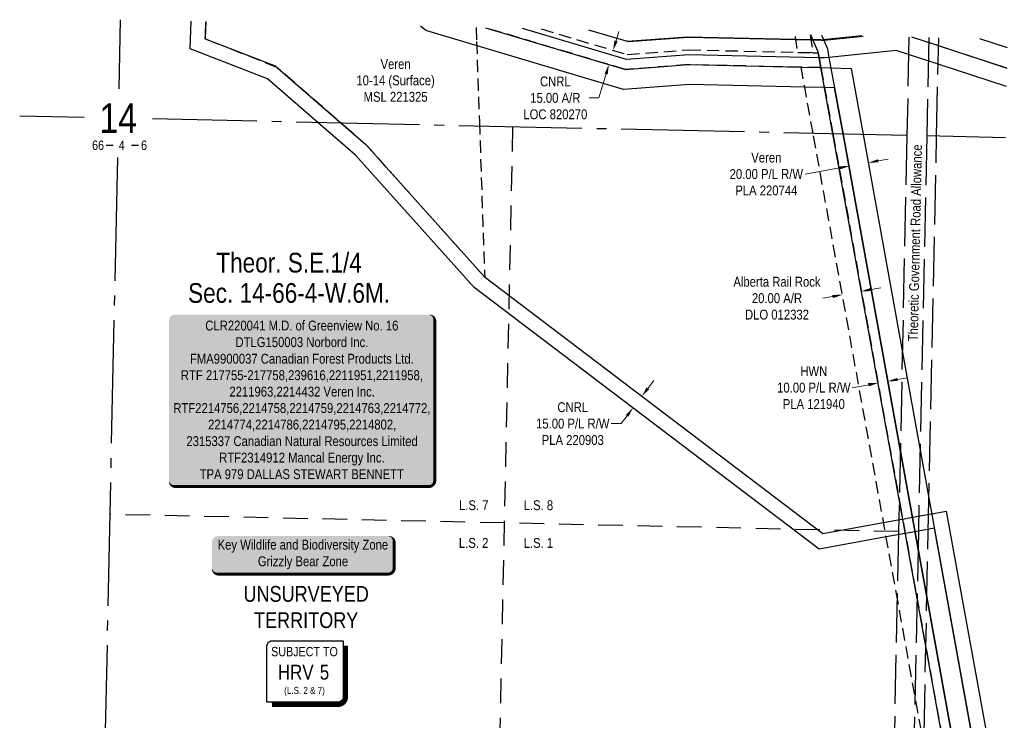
# Model space of a CAD drawing. Extents: x 402405 to 407247, y 6062080 to 6065864.
# Drawn here: x 403836 to 404839, y 6063213 to 6063926 of the extents above; entities that cross this region are included whole.
import ezdxf
from ezdxf.enums import TextEntityAlignment as Align

# ---------------------------------------------------------------- set-up
doc = ezdxf.new("R2010")
doc.units = 0
doc.header["$LTSCALE"] = 5
doc.header["$PDSIZE"] = 0.5
for name, pattern in [('foc-ACCESSROAD', [3.75, 2.5, -1.25]), ('foc-LSD', [8, 5, -3]), ('foc-QUARTERLINE', [33, 25, -3, 2, -3]), ('foc-UNSURVEYED', [12.5, 10, -2.5])]:
    doc.linetypes.add(name, pattern=pattern)
doc.layers.get('Defpoints').update_dxf_attribs({"color": 9})
for name, color, linetype in [('10', 1, 'Continuous'), ('9', 3, 'Continuous'), ('AS-SURFACE IMPACT', 7, 'Continuous'), ('AS-WILDLIFE-BLOCK', 131, 'Continuous'), ('C-AR', 13, 'foc-ACCESSROAD'), ('C-RW', 13, 'Continuous'), ('C-SYMBOL', 7, 'Continuous'), ('CG-NOTES', 7, 'Continuous'), ('CTW', 7, 'Continuous'), ('F-AR', 190, 'foc-ACCESSROAD'), ('F-RW', 190, 'Continuous'), ('F-WS', 190, 'foc-ACCESSROAD'), ('L-ROAD-T', 7, 'Continuous'), ('L-SECLBL', 7, 'Continuous'), ('L-SECQ', 8, 'foc-QUARTERLINE'), ('L-SECTION-LSD', 7, 'foc-LSD'), ('L-UNS-T', 3, 'Continuous'), ('L-USEC', 7, 'foc-UNSURVEYED'), ('PLA', 7, 'Continuous')]:
    doc.layers.add(name, color=color, linetype=linetype)
for name, color, linetype, lineweight in [('C-RW-T', 13, 'Continuous', 9), ('F-AR-T', 190, 'Continuous', 9), ('F-RW-T', 190, 'Continuous', 9), ('F-WS-T', 190, 'Continuous', 9)]:
    doc.layers.add(name, color=color, linetype=linetype, lineweight=lineweight)
doc.styles.add('100L', font='ARIALN.TTF', dxfattribs={"height": 11})
doc.styles.add('175L', font='ARIALN.TTF', dxfattribs={"height": 20})
doc.styles.add('80', font='ARIALN.TTF', dxfattribs={"height": 10})
doc.styles.add('80CG', font='ARIALN.TTF', dxfattribs={"height": 10})
doc.styles.add('80L', font='ARIALN.TTF', dxfattribs={"height": 10})
doc.styles.add('HRV', font='ARIALN.TTF', dxfattribs={"height": 3})
doc.styles.add('SIMPLEX', font='ARIALN.TTF')
doc.dimstyles.new('Compass 5 000', dxfattribs={"dimscale": 5, "dimtxt": 9, "dimasz": 2, "dimexe": 0.2, "dimexo": 0.0625, "dimgap": 0.5, "dimtad": 0, "dimtih": 1, "dimtoh": 1, "dimzin": 0, "dimdsep": 46, "dimtxsty": '80CG', "dimcen": 0.1, "dimse1": 1, "dimse2": 1, "dimclrd": 256, "dimclrt": 256, "dimaunit": 1, "dimadec": 4, "dimazin": 0, "dimtfac": 0.06, "dimtofl": 0, "dimtmove": 0, "dimatfit": 1, "dimfxl": 0.2, "dimtolj": 1, "dimtzin": 0, "dimlwd": -1, "dimarcsym": 0})

# ---------------------------------------------------------------- blocks, each defined once
blk = doc.blocks.new('L-SECLBL')
at = {"layer": '9', "color": 7}
for p, q in [((-5.1, -27.8), (-12.3, -27.8)), ((20.7, -27.8), (13.5, -27.8))]:
    blk.add_line(p, q, dxfattribs=at)
at = {"layer": '10', "color": 2, "style": 'SIMPLEX'}
blk.add_attdef('SEC', text='', height=30, dxfattribs=at).set_placement((0, 0), align=Align.MIDDLE)
at = {"layer": '10', "color": 5, "style": '80L'}
blk.add_attdef('TWP', text='', height=9.5, dxfattribs=at).set_placement((-14.4, -27.4), align=Align.MIDDLE_RIGHT)
blk.add_attdef('RGE', text='', height=9.5, dxfattribs=at).set_placement((3.6, -27.4), align=Align.MIDDLE_CENTER)
blk.add_attdef('MER', text='', height=9.5, dxfattribs=at).set_placement((23.2, -27.4), align=Align.MIDDLE_LEFT)
blk = doc.blocks.new('*U37')
h = blk.add_hatch(color=255)
edge = h.paths.add_edge_path()
edge.add_line((-86.5, -20), (86.5, -20))
edge.add_arc((86.5, -14), 6, 270, 360)
edge.add_line((92.5, -14), (92.5, 12.5))
edge.add_arc((86.5, 12.5), 6, 0, 90)
edge.add_line((86.5, 18.5), (-86.5, 18.5))
edge.add_arc((-86.5, 12.5), 6, 90, 180)
edge.add_line((-92.5, 12.5), (-92.5, -14))
edge.add_arc((-86.5, -14), 6, 180, 270)
at = {"color": 131, "flags": 128}
blk.add_lwpolyline([(-86.5, -20, 3, 3, 0), (86.5, -20, 3, 3, 0.414214), (92.5, -14, 3, 3, 0), (92.5, 12.5, 3, 0, 0.414214), (86.5, 18.5, 0, 0, 0), (-86.5, 18.5, 0, 0, 0.414214), (-92.5, 12.5, 0, 0, 0), (-92.5, -14, 0, 3, 0.414214)], format="xyseb", close=True, dxfattribs=at)
at = {"color": 131, "style": '80'}
blk.add_attdef('ENTER_TEXT_001', (-36, -5), '', height=10, dxfattribs=at)
blk = doc.blocks.new('HRV')
blk.add_lwpolyline([(-35.1, 31.6), (37.2, 31.6), (37.2, -25.5, -0.414214), (32.2, -30.5), (-40.1, -30.5), (-40.1, 26.6, -0.414214)], format="xyb", close=True)
at = {"const_width": 5, "flags": 128}
blk.add_lwpolyline([(-35.1, -33), (32.2, -33, 0.414214), (39.7, -25.5), (39.7, 26.6)], format="xyb", dxfattribs=at)
at = {"style": '80L'}
blk.add_text('SUBJECT TO', height=9.5, dxfattribs=at).set_placement((-2, 13.1), align=Align.BOTTOM_CENTER)
blk.add_attdef('(N.W.1/4 00)', text='', height=7.12, dxfattribs=at).set_placement((-2, -24.4), align=Align.BOTTOM_CENTER)
at = {"layer": 'CTW', "color": 3, "style": 'HRV'}
blk.add_text('HRV', height=15, dxfattribs=at).set_placement((-10.9, -0.2), align=Align.MIDDLE_CENTER)
blk.add_attdef('0', text='', height=15, dxfattribs=at).set_placement((18.3, -0.2), align=Align.MIDDLE_CENTER)
blk = doc.blocks.new('*D39')
at = {"layer": 'C-RW-T', "transparency": 16777216}
for p, q in [((404474, 6063552), (404480, 6063560)), ((404452.8, 6063524.1), (404446.8, 6063516.2)), ((404446.8, 6063516.2), (404436.8, 6063516.2))]:
    blk.add_line(p, q, dxfattribs=at)
for points in [[(404472.6, 6063553), (404475.3, 6063551), (404467.9, 6063544.1)], [(404451.5, 6063525.1), (404454.1, 6063523.1), (404458.9, 6063532.1)]]:
    blk.add_solid(points, dxfattribs=at)
at = {"layer": 'Defpoints', "color": 0, "transparency": 16777216}
for p in [(404443.3, 6063562.8), (404434.2, 6063550.8), (404458.9, 6063532.1)]:
    blk.add_point(p, dxfattribs=at)
at = {"layer": 'C-RW-T', "transparency": 16777216, "insert": (404397.7, 6063516.2), "char_height": 10, "attachment_point": 5, "style": '80CG'}
blk.add_mtext('\\A1;CNRL\\P15.00 P/L R/W\\PPLA 220903', dxfattribs=at)
blk = doc.blocks.new('*D40')
at = {"layer": 'C-RW-T', "transparency": 16777216}
for p, q in [((404441.6, 6063904.6), (404444.4, 6063914.2)), ((404431.6, 6063871.1), (404424.3, 6063846.8)), ((404424.3, 6063846.8), (404414.3, 6063846.8))]:
    blk.add_line(p, q, dxfattribs=at)
for points in [[(404440, 6063905.1), (404443.2, 6063904.1), (404438.7, 6063895)], [(404430, 6063871.6), (404433.2, 6063870.6), (404434.4, 6063880.7)]]:
    blk.add_solid(points, dxfattribs=at)
at = {"layer": 'Defpoints', "color": 0, "transparency": 16777216}
for p in [(404427.6, 6063898.3), (404423.3, 6063884), (404434.4, 6063880.7)]:
    blk.add_point(p, dxfattribs=at)
at = {"layer": 'C-RW-T', "transparency": 16777216, "insert": (404380, 6063846.8), "char_height": 10, "attachment_point": 5, "style": '80CG'}
blk.add_mtext('\\A1;CNRL\\P15.00 A/R\\PLOC 820270', dxfattribs=at)
blk = doc.blocks.new('*D42')
at = {"layer": 'Defpoints', "color": 0, "transparency": 16777216}
for p in [(404688.5, 6063662.9), (404669.1, 6063659.4), (404671.4, 6063647)]:
    blk.add_point(p, dxfattribs=at)
at = {"layer": 'F-AR-T', "transparency": 16777216}
for p, q in [((404700.6, 6063652.3), (404710.5, 6063654.1)), ((404661.5, 6063645.2), (404651.7, 6063643.5))]:
    blk.add_line(p, q, dxfattribs=at)
for points in [[(404700.3, 6063654), (404700.9, 6063650.7), (404690.8, 6063650.6)], [(404661.2, 6063646.9), (404661.8, 6063643.6), (404671.4, 6063647)]]:
    blk.add_solid(points, dxfattribs=at)
at = {"layer": 'F-AR-T', "transparency": 16777216, "insert": (404605, 6063643.5), "char_height": 10, "attachment_point": 5, "style": '80CG', "bg_fill": 3, "box_fill_scale": 1.1, "bg_fill_color": 256, "bg_fill_true_color": 13158600, "bg_fill_transparency": 0}
blk.add_mtext('\\A1;Alberta Rail Rock\\P20.00 A/R\\PDLO 012332', dxfattribs=at)
blk = doc.blocks.new('*D45')
at = {"layer": 'Defpoints', "color": 0, "transparency": 16777216}
for p in [(404698.1, 6063781.2), (404745.3, 6063520.6), (404725.6, 6063517)]:
    blk.add_point(p, dxfattribs=at)
at = {"layer": 'F-RW-T', "transparency": 16777216}
for p, q in [((404707.9, 6063783), (404717.8, 6063784.8)), ((404668.6, 6063775.9), (404633.7, 6063769.5))]:
    blk.add_line(p, q, dxfattribs=at)
for points in [[(404707.6, 6063784.6), (404708.2, 6063781.3), (404698.1, 6063781.2)], [(404668.3, 6063777.5), (404668.8, 6063774.2), (404678.4, 6063777.6)]]:
    blk.add_solid(points, dxfattribs=at)
at = {"layer": 'F-RW-T', "transparency": 16777216, "insert": (404594.2, 6063769.5), "char_height": 10, "attachment_point": 5, "style": '80CG'}
blk.add_mtext('\\A1;Veren \\P20.00 P/L R/W\\PPLA 220744', dxfattribs=at)
blk = doc.blocks.new('*D47')
at = {"layer": 'Defpoints', "color": 0, "transparency": 16777216}
for p in [(404705.9, 6063567.1), (404715.7, 6063568.9), (404707.6, 6063557.4)]:
    blk.add_point(p, dxfattribs=at)
at = {"layer": 'F-RW-T', "transparency": 16777216}
for p, q in [((404727.3, 6063561), (404737.2, 6063562.8)), ((404697.8, 6063555.7), (404681.5, 6063552.7))]:
    blk.add_line(p, q, dxfattribs=at)
for points in [[(404727, 6063562.6), (404727.6, 6063559.4), (404717.5, 6063559.2)], [(404697.5, 6063557.3), (404698.1, 6063554), (404707.6, 6063557.4)]]:
    blk.add_solid(points, dxfattribs=at)
at = {"layer": 'F-RW-T', "transparency": 16777216, "insert": (404642.4, 6063552.7), "char_height": 10, "attachment_point": 5, "style": '80CG'}
blk.add_mtext('\\A1;HWN\\P10.00 P/L R/W\\PPLA 121940', dxfattribs=at)
blk = doc.blocks.new('*U54')
h = blk.add_hatch(color=255)
edge = h.paths.add_edge_path()
edge.add_line((-129, -88), (129, -88))
edge.add_arc((129, -82), 6, 270, 360)
edge.add_line((135, -82), (135, 80.5))
edge.add_arc((129, 80.5), 6, 0, 90)
edge.add_line((129, 86.5), (-129, 86.5))
edge.add_arc((-129, 80.5), 6, 90, 180)
edge.add_line((-135, 80.5), (-135, -82))
edge.add_arc((-129, -82), 6, 180, 270)
at = {"color": 44, "flags": 128}
blk.add_lwpolyline([(-129, -88, 3, 3, 0), (129, -88, 3, 3, 0.414214), (135, -82, 3, 3, 0), (135, 80.5, 3, 0, 0.414214), (129, 86.5, 0, 0, 0), (-129, 86.5, 0, 0, 0.414214), (-135, 80.5, 0, 0, 0), (-135, -82, 0, 3, 0.414214)], format="xyseb", close=True, dxfattribs=at)
at = {"color": 44, "style": '80'}
blk.add_attdef('ENTER_TEXT_001', (-36, -5), '', height=10, dxfattribs=at)

msp = doc.modelspace()

# ---------------------------------------------------------------- linework, layer by layer
at = {"layer": 'C-AR'}
msp.add_lwpolyline([(404365.731, 6063916.795), (404452.829, 6063890.829), (404515.248, 6063895.602), (404626.185, 6063893.067), (404641.5, 6063892.717), (404646.611, 6063892.6), (404646.973, 6063892.591), (404647.882, 6063887.57), (404649.699, 6063877.526), (404649.351, 6063877.535), (404629.524, 6063877.988), (404515.65, 6063880.59), (404451.204, 6063875.663), (404309.073, 6063918.036)], dxfattribs=at)
at = {"layer": 'C-RW'}
for points in [[(404821.868, 6063094.68), (404819.409, 6063108.269), (404764.79, 6063410), (404759.668, 6063409.072), (404745.128, 6063406.438), (404735.288, 6063404.656), (404729.384, 6063403.586), (404715.9, 6063401.144), (404647.766, 6063388.803), (404297.594, 6063654.439), (404177.216, 6063788.78), (404139.237, 6063821.684), (404087.758, 6063866.297), (404009.187, 6063896.578), (404010.364, 6063924.576)], [(404025.345, 6063924.248), (404024.607, 6063906.684), (404095.606, 6063879.337), (404162.726, 6063821.169), (404187.75, 6063799.492), (404307.855, 6063665.475), (404651.578, 6063404.731), (404713.227, 6063415.897), (404729.706, 6063418.882), (404732.618, 6063419.41), (404742.457, 6063421.193), (404759.99, 6063424.369), (404762.118, 6063424.754), (404776.871, 6063427.426), (404823.461, 6063170.272)]]:
    msp.add_lwpolyline(points, dxfattribs=at)
at = {"layer": 'F-AR', "flags": 128}
msp.add_lwpolyline([(404638.775, 6063910.817), (404639.55, 6063905.725), (404641.4, 6063893.355), (404641.5, 6063892.717), (404626.185, 6063893.067), (404626.09, 6063893.705), (404624.281, 6063906.083), (404623.492, 6063911.151)], dxfattribs=at)
at = {"layer": 'F-AR'}
msp.add_lwpolyline([(404754.958, 6063185.529), (404727.933, 6063334.724), (404641.714, 6063810.688), (404629.524, 6063877.988), (404649.351, 6063877.535), (404649.699, 6063877.526), (404661.876, 6063810.248), (404730.02, 6063433.766), (404757.043, 6063284.464), (404789.906, 6063102.905)], dxfattribs=at)
at = {"layer": 'F-RW'}
for points in [[(404819.751, 6062994.159), (404816.458, 6063012.349), (404799.746, 6063104.686), (404758.102, 6063334.757), (404731.079, 6063484.058), (404672.079, 6063810.026), (404663.499, 6063857.163), (404653.338, 6063857.424), (404633.165, 6063857.888), (404516.211, 6063860.584), (404449.057, 6063855.448), (404248.406, 6063915.261), (404243.251, 6063919.477)], [(404309.073, 6063918.036), (404451.204, 6063875.663), (404515.65, 6063880.59), (404629.524, 6063877.987), (404649.351, 6063877.535), (404649.699, 6063877.526), (404659.763, 6063877.296), (404680.282, 6063876.828), (404692.455, 6063809.581), (404733.196, 6063584.524), (404760.22, 6063435.243), (404819.41, 6063108.269), (404821.869, 6063094.687)], [(404837.958, 6063858.365), (404837.94, 6063858.366), (404769.608, 6063880.779), (404739.646, 6063890.606), (404726.18, 6063894.996), (404657.651, 6063887.95), (404652.854, 6063887.456), (404647.525, 6063887.578), (404515.382, 6063890.598), (404452.287, 6063885.773), (404346.845, 6063917.208)], [(404414.826, 6063915.72), (404454.278, 6063903.958), (404514.855, 6063908.534), (404624.305, 6063906.095), (404639.583, 6063905.754), (404641.566, 6063905.712), (404650.386, 6063905.516), (404652.129, 6063905.477), (404652.544, 6063905.52), (404692.685, 6063909.636)], [(404818.691, 6062943.867), (404816.274, 6062957.223), (404815.868, 6062959.468), (404815.352, 6062962.919), (404812.695, 6062977.683), (404811.737, 6062982.285), (404806.254, 6063012.579), (404789.906, 6063102.905), (404757.043, 6063284.464), (404730.02, 6063433.766), (404661.876, 6063810.248), (404649.699, 6063877.526), (404647.882, 6063887.57), (404646.973, 6063892.591), (404646.783, 6063893.64), (404641.566, 6063905.712), (404639.337, 6063910.804)], [(404650.364, 6063910.563), (404652.544, 6063905.52), (404656.417, 6063896.555), (404657.81, 6063887.967), (404672.079, 6063810.025), (404731.079, 6063484.058), (404758.102, 6063334.757), (404799.746, 6063104.686), (404816.458, 6063012.349), (404819.751, 6062994.159)], [(404742.676, 6063908.542), (404770.004, 6063899.579), (404838.354, 6063877.163)]]:
    msp.add_lwpolyline(points, dxfattribs=at)
at = {"layer": 'F-WS'}
msp.add_lwpolyline([(404299.604, 6063918.243), (404300.091, 6063904.075), (404302.9, 6063822.254), (404308.116, 6063669.606), (404308.306, 6063664.831), (404189.264, 6063797.974), (404157.632, 6063825.438), (404097.285, 6063877.85), (404024.666, 6063906.688), (404024.841, 6063910.836), (404025.405, 6063924.247)], dxfattribs=at)
at = {"layer": 'L-SECQ'}
for p, q in [((403938.361, 6063926.152), (403936.875, 6063856.203)), ((403901.722, 6063826.971), (403836.296, 6063828.403)), ((404736.929, 6063808.684), (403970.961, 6063825.455)), ((404836.864, 6063806.465), (404757.034, 6063808.26)), ((403935.39, 6063786.247), (403919.159, 6063022.072))]:
    msp.add_line(p, q, dxfattribs=at)
at = {"layer": 'L-SECTION-LSD'}
for p, q in [((404336.588, 6063817.449), (404319.58, 6063013.305)), ((404728.457, 6063406.608), (403927.699, 6063424.146))]:
    msp.add_line(p, q, dxfattribs=at)
at = {"layer": 'L-USEC'}
for p, q in [((404739.036, 6063908.621), (404736.929, 6063808.684)), ((404759.14, 6063908.181), (404757.034, 6063808.26)), ((404767.084, 6063808.006), (404769.191, 6063907.961)), ((404736.929, 6063808.684), (404728.457, 6063406.608)), ((404757.034, 6063808.26), (404748.561, 6063406.185)), ((404758.613, 6063405.931), (404767.084, 6063808.006)), ((404728.457, 6063406.608), (404719.986, 6063004.538)), ((404748.561, 6063406.185), (404740.089, 6063004.087)), ((404750.353, 6063013.912), (404758.613, 6063405.931))]:
    msp.add_line(p, q, dxfattribs=at)
at = {"layer": 'PLA'}
for points in [[(404691.112, 6063909.671), (404651.556, 6063905.614), (404651.141, 6063905.572), (404649.398, 6063905.611), (404640.579, 6063905.807), (404638.565, 6063905.846), (404623.312, 6063906.188), (404513.867, 6063908.629), (404453.29, 6063904.052), (404414.101, 6063915.736)], [(404838.349, 6063876.935), (404769.016, 6063899.673), (404741.926, 6063908.558)], [(404810.69, 6063907.052), (404838.789, 6063897.837)]]:
    msp.add_lwpolyline(points, dxfattribs=at)

# ---------------------------------------------------------------- block references
at = {"layer": 'AS-SURFACE IMPACT'}
ref = msp.add_blockref('*U54', (404122.673, 6063540.345), dxfattribs=dict(at, xscale=0.9995967, yscale=0.9995967, zscale=0.9995967))
ref.add_attrib('ENTER_TEXT_001', 'CLR220041 M.D. of Greenview No. 16', (404024.653, 6063610.77), dxfattribs={"layer": '0', "color": 44, "height": 9.99597, "style": '80'})
ref.add_attrib('ENTER_TEXT_002', 'DTLG150003 Norbord Inc.', (404055.261, 6063593.933), dxfattribs={"layer": '0', "color": 44, "height": 9.99597, "style": '80'})
ref.add_attrib('ENTER_TEXT_003', 'FMA9900037 Canadian Forest Products Ltd.', (404009.052, 6063577.096), dxfattribs={"layer": '0', "color": 44, "height": 9.99597, "style": '80'})
ref.add_attrib('ENTER_TEXT_004', 'RTF 217755-217758,239616,2211951,2211958,', (403999.843, 6063560.395), dxfattribs={"layer": '0', "color": 44, "height": 9.99597, "style": '80'})
ref.add_attrib('ENTER_TEXT_005', '2211963,2214432 Veren Inc.', (404049.138, 6063543.694), dxfattribs={"layer": '0', "color": 44, "height": 9.99597, "style": '80'})
ref.add_attrib('ENTER_TEXT_006', 'RTF2214756,2214758,2214759,2214763,2214772,', (403992.197, 6063526.993), dxfattribs={"layer": '0', "color": 44, "height": 9.99597, "style": '80'})
ref.add_attrib('ENTER_TEXT_007', '2214774,2214786,2214795,2214802,', (404027.486, 6063510.292), dxfattribs={"layer": '0', "color": 44, "height": 9.99597, "style": '80'})
ref.add_attrib('ENTER_TEXT_008', '2315337 Canadian Natural Resources Limited', (404005.486, 6063493.455), dxfattribs={"layer": '0', "color": 44, "height": 9.99597, "style": '80'})
ref.add_attrib('ENTER_TEXT_009', 'RTF2314912 Mancal Energy Inc.', (404038.699, 6063476.754), dxfattribs={"layer": '0', "color": 44, "height": 9.99597, "style": '80'})
ref.add_attrib('ENTER_TEXT_010', 'TPA 979 DALLAS STEWART BENNETT', (404018.922, 6063459.917), dxfattribs={"layer": '0', "color": 44, "height": 9.99597, "style": '80'})
at = {"layer": 'AS-WILDLIFE-BLOCK', "color": 4}
ref = msp.add_blockref('*U37', (404123.918, 6063383.537), dxfattribs=at)
ref.add_attrib('ENTER_TEXT_001', 'Key Wildlife and Biodiversity Zone', (404037.145, 6063388.344), dxfattribs={"layer": '0', "color": 131, "height": 10, "style": '80'})
ref.add_attrib('ENTER_TEXT_002', 'Grizzly Bear Zone', (404078.008, 6063371.5), dxfattribs={"layer": '0', "color": 131, "height": 10, "style": '80'})
at = {"layer": 'CG-NOTES', "xscale": 0.9996028299999957, "yscale": 0.9996028299999957, "zscale": 0.9996028299999957}
msp.add_blockref('HRV', (404127.381, 6063264.119), dxfattribs=at).add_auto_attribs({'(N.W.1/4 00)': '(L.S. 2 & 7)', '0': '5'})
at = {"layer": 'L-SECLBL'}
msp.add_blockref('L-SECLBL', (403936.232, 6063826.221), dxfattribs=at).add_auto_attribs({'SEC': '14', 'TWP': '66', 'RGE': '4', 'MER': '6'})

# ---------------------------------------------------------------- texts
at = {"layer": 'C-SYMBOL', "color": 3, "style": '175L'}
for s, p in [('Theor. S.E.1/4', (404109.696, 6063663.599)), ('Sec. 14-66-4-W.6M.', (404109.696, 6063632.837))]:
    msp.add_text(s, height=20, dxfattribs=at).set_placement(p, align=Align.BOTTOM_CENTER)
at = {"layer": 'L-UNS-T', "color": 3, "insert": (404127.064, 6063329.958), "char_height": 16, "attachment_point": 5, "style": '80L'}
msp.add_mtext_dynamic_manual_height_columns('UNSURVEYED TERRITORY', width=126.41375, gutter_width=47.5, heights=[0], dxfattribs=at)

# ---------------------------------------------------------------- dimensions: what is measured, and where the dimension line sits
at = {"layer": 'C-RW-T', "color": 4}
for base, p1, p2, angle, text, picture, middle in [((404434.426, 6063880.665), (404427.605, 6063898.349), (404423.32, 6063883.976), 253.399391, 'CNRL\\P15.00 A/R\\PLOC 820270', '*D40', (404380.026, 6063846.756)), ((404458.86, 6063532.105), (404443.263, 6063562.756), (404434.201, 6063550.811), 232.816474, 'CNRL\\P15.00 P/L R/W\\PPLA 220903', '*D39', (404397.686, 6063516.171))]:
    dim = msp.add_linear_dim(base=base, p1=p1, p2=p2, angle=angle, text=text, dimstyle='Compass 5 000', dxfattribs=at)
    dim.commit()
    dim.dimension.update_dxf_attribs({"geometry": picture, "text_midpoint": middle, "dimtype": 161})

# ---------------------------------------------------------------- next in the draw order: texts
at = {"layer": 'F-WS-T', "insert": (404217.837, 6063886.263), "char_height": 10, "attachment_point": 2, "rotation": 0.024768, "style": '80L', "bg_fill": 3, "box_fill_scale": 1.15, "bg_fill_color": 256, "bg_fill_true_color": 256, "bg_fill_transparency": 0}
msp.add_mtext_dynamic_manual_height_columns('Veren \\P10-14 (Surface)\\PMSL 221325', width=81.33135, gutter_width=50, heights=[0], dxfattribs=at)
at = {"layer": 'L-ROAD-T', "insert": (404740.164, 6063699.826), "char_height": 9.99603, "width": 201.30327, "attachment_point": 2, "rotation": 88.79283, "style": '80L', "bg_fill": 3, "box_fill_scale": 1.15, "bg_fill_color": 256, "bg_fill_true_color": 256, "bg_fill_transparency": 0}
msp.add_mtext('Theoretic Government Road Allowance', dxfattribs=at)
at = {"layer": 'L-SECTION-LSD', "attachment_point": 1, "style": '100L', "bg_fill": 3, "box_fill_scale": 1.5, "bg_fill_color": 256, "bg_fill_transparency": 0}
for s, width, insert, char_height in [('\\pi2.3176;L.S. 7', 30.88047, (404279.939, 6063438.404), 9.99597), ('L.S. 8', 30.40114, (404347.871, 6063438.404), 9.996), ('\\pi2.152;L.S. 2', 30.65342, (404279.939, 6063400.135), 9.99597), ('L.S. 1', 29.99119, (404347.871, 6063400.135), 9.996)]:
    msp.add_mtext_dynamic_manual_height_columns(s, width=width, gutter_width=55, heights=[0], dxfattribs=dict(at, insert=insert, char_height=char_height))

# ---------------------------------------------------------------- next in the draw order: dimensions: what is measured, and where the dimension line sits
at = {"layer": 'F-AR-T'}
dim = msp.add_aligned_dim(p1=(404688.537, 6063662.922), p2=(404669.115, 6063659.395), distance=12.572, text='Alberta Rail Rock\\P20.00 A/R\\PDLO 012332', dimstyle='Compass 5 000', override={"dimtfill": 1}, dxfattribs=at)
dim.commit()
dim.dimension.update_dxf_attribs({"geometry": '*D42', "text_midpoint": (404604.957, 6063643.453)})

# ---------------------------------------------------------------- next in the draw order: dimensions: what is measured, and where the dimension line sits
at = {"layer": 'F-RW-T', "color": 6}
dim = msp.add_linear_dim(base=(404698.072, 6063781.206), p1=(404725.599, 6063517.034), p2=(404745.279, 6063520.599), angle=10.267233, text='Veren \\P20.00 P/L R/W\\PPLA 220744', dimstyle='Compass 5 000', dxfattribs=at)
dim.commit()
dim.dimension.update_dxf_attribs({"geometry": '*D45', "text_midpoint": (404594.166, 6063769.547), "dimtype": 161})
at = {"layer": 'F-RW-T'}
dim = msp.add_linear_dim(base=(404707.633, 6063557.447), p1=(404715.728, 6063568.872), p2=(404705.888, 6063567.091), angle=190.25948, text='HWN\\P10.00 P/L R/W\\PPLA 121940', dimstyle='Compass 5 000', dxfattribs=at)
dim.commit()
dim.dimension.update_dxf_attribs({"geometry": '*D47', "text_midpoint": (404642.436, 6063552.721), "dimtype": 161})

doc.saveas('drawing.dxf')
